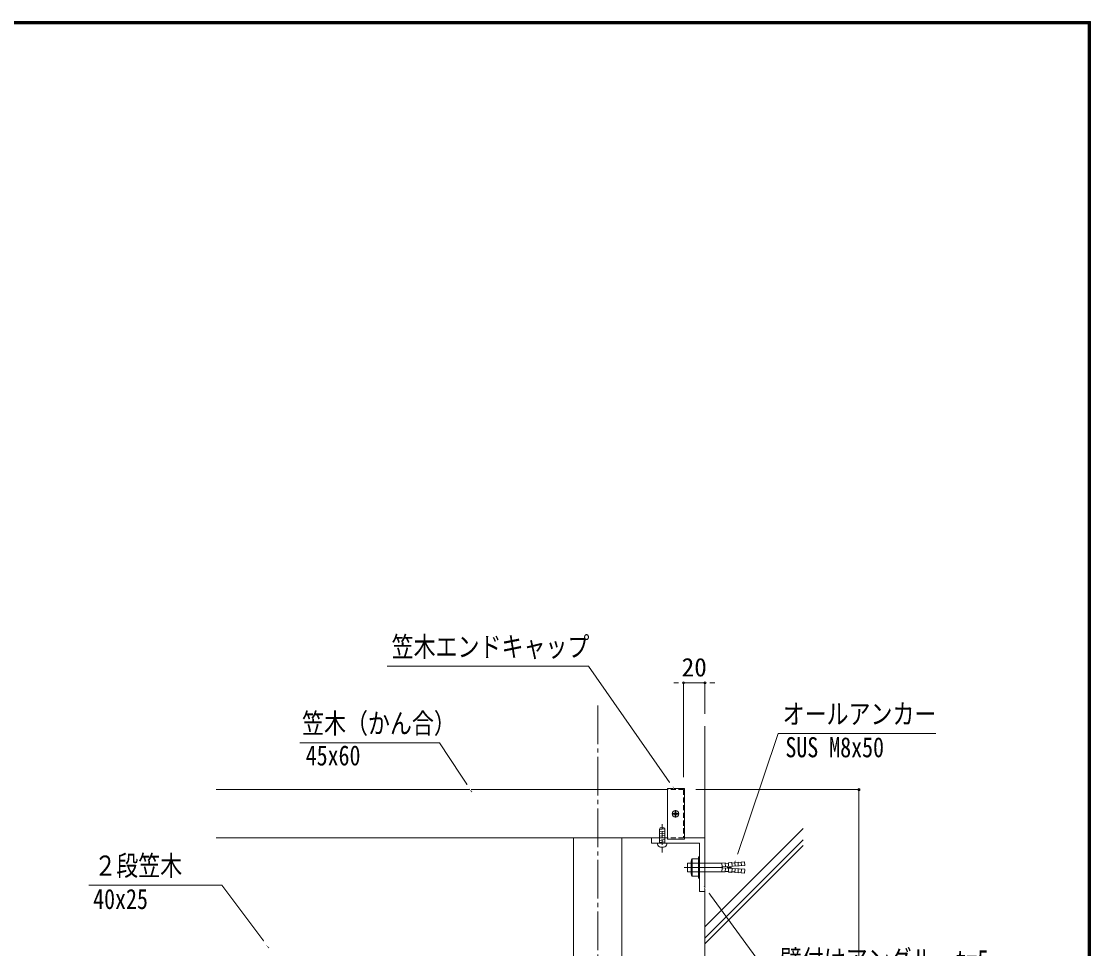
# Model space of a CAD drawing. Units: millimetres at full size; details may follow other scales. Extents: x -1603 to 1599, y -1129 to 1133.
# Drawn here: x 602 to 1599, y 269 to 1133 of the extents above; entities that cross this region are included whole.
import ezdxf
from ezdxf.enums import TextEntityAlignment as Align

# ---------------------------------------------------------------- set-up
doc = ezdxf.new("R2010")
doc.units = ezdxf.units.MM
doc.header["$LTSCALE"] = 4
doc.header["$PDMODE"] = 32
doc.header["$PDSIZE"] = 2
doc.linetypes.add('CHAIN2', pattern=[12, 9, -1, 1, -1])
doc.linetypes.add('DASHED1', pattern=[1.8, 1.2, -0.6])
for name, color, linetype, lineweight in [('0-0_0', 7, 'Continuous', 18), ('0-1_1手摺寸法', 3, 'Continuous', 18), ('0-4_2躯体線', 4, 'Continuous', 9), ('0-5_3中心線', 2, 'CHAIN2', 18), ('0-7_42ｱﾙﾐ部品', 6, 'Continuous', 18), ('0-8_51破線ｱﾙﾐ', 3, 'DASHED1', 18), ('0-9_6ﾊｯﾁﾝｸﾞ', 4, 'Continuous', 9), ('0-F_WAKU', 7, 'Continuous', 18)]:
    doc.layers.add(name, color=color, linetype=linetype, lineweight=lineweight)
doc.styles.add('ＭＳ ゴシック', font='')
doc.styles.get('ＭＳ ゴシック').set_extended_font_data('MS Gothic')

msp = doc.modelspace()

# ---------------------------------------------------------------- linework, layer by layer
at = {"layer": '0-0_0'}
for p, q in [((1204.69, 417.198), (783.861, 417.198)), ((1220.69, 418.198), (1204.69, 418.198)), ((1204.69, 418.198), (1204.69, 371.198)), ((1220.69, 418.198), (1220.69, 371.198)), ((1204.69, 372.198), (783.861, 372.198)), ((1117.19, 372.198), (1117.19, 99.672)), ((1162.19, 99.672), (1162.19, 372.198)), ((1220.69, 371.198), (1204.69, 371.198))]:
    msp.add_line(p, q, dxfattribs=at)
at = {"layer": '0-0_0', "linetype": 'DASHED1'}
for p, q in [((1219.69, 417.198), (1204.69, 417.198)), ((1219.69, 417.198), (1219.69, 372.198)), ((1219.69, 372.198), (1204.69, 372.198))]:
    msp.add_line(p, q, dxfattribs=at)
at = {"layer": '0-0_0'}
for points in [[(1211.127, 417.198), (1131.136, 532.258), (943.237, 532.258)], [(1267.501, 349.419), (1307.824, 469.585), (1454.994, 469.585)], [(1022.368, 415.283), (992.06, 460.905), (861.881, 460.905)], [(833.053, 269.898), (789.156, 328.26), (664.974, 328.26)], [(1238.782, 327.049), (1302.437, 240.394), (1524.681, 240.394)]]:
    msp.add_lwpolyline(points, dxfattribs=at)
at = {"layer": '0-1_1手摺寸法'}
for p, q in [((1215.09, 516.706), (1210.49, 516.706)), ((1219.69, 428.698), (1219.69, 516.706)), ((1219.69, 516.706), (1239.69, 516.706)), ((1239.69, 516.706), (1219.69, 516.706)), ((1239.69, 487.93), (1239.69, 516.706)), ((1244.29, 516.706), (1248.89, 516.706)), ((1231.19, 417.198), (1383.243, 417.198)), ((1383.243, 417.198), (1383.243, -682.802)), ((1383.243, -678.202), (1383.243, 412.598))]:
    msp.add_line(p, q, dxfattribs=at)
for p in [(1219.69, 516.706), (1239.69, 516.706), (1383.243, 417.198)]:
    msp.add_point(p, dxfattribs=at)
at = {"layer": '0-4_2躯体線'}
for p, q in [((1239.69, 476.43), (1239.69, -791.34)), ((1239.69, 289.402), (1331.279, 380.991)), ((1239.69, 278.794), (1331.279, 370.382)), ((1239.69, 273.5), (1331.279, 365.089))]:
    msp.add_line(p, q, dxfattribs=at)
at = {"layer": '0-5_3中心線'}
for p, q in [((1139.69, 495.698), (1139.69, -792.532)), ((1220.307, 344.698), (1267.105, 344.698))]:
    msp.add_line(p, q, dxfattribs=at)
at = {"layer": '0-7_42ｱﾙﾐ部品'}
for p, q in [((1204.69, 372.198), (1189.69, 372.198)), ((1189.69, 372.198), (1189.69, 367.198)), ((1239.69, 372.198), (1220.69, 372.198)), ((1239.69, 322.198), (1239.69, 372.198)), ((1234.69, 367.198), (1189.69, 367.198)), ((1234.69, 322.198), (1234.69, 367.198)), ((1226.705, 350.698), (1226.705, 338.698)), ((1227.705, 352.698), (1227.705, 336.698)), ((1227.705, 352.698), (1233.705, 352.698)), ((1233.705, 354.698), (1233.705, 334.698)), ((1233.705, 354.698), (1234.69, 354.698)), ((1234.69, 354.698), (1234.69, 334.698)), ((1261.511, 349.074), (1264.506, 349.246)), ((1261.511, 349.074), (1261.712, 345.594)), ((1261.845, 349.093), (1264.84, 349.266)), ((1264.84, 349.266), (1265.041, 345.784)), ((1267.501, 349.419), (1270.496, 349.592)), ((1267.501, 349.419), (1267.702, 345.939)), ((1270.496, 349.592), (1270.697, 346.112)), ((1270.525, 349.093), (1273.52, 349.266)), ((1273.491, 349.765), (1276.503, 349.939)), ((1273.491, 349.765), (1273.692, 346.285)), ((1276.702, 346.486), (1276.503, 349.939)), ((1223.507, 348.698), (1226.705, 348.698)), ((1223.507, 348.698), (1223.507, 340.698)), ((1223.507, 340.698), (1226.705, 340.698)), ((1227.705, 348.698), (1233.705, 348.698)), ((1227.705, 340.698), (1233.705, 340.698)), ((1234.69, 348.679), (1255.521, 348.728)), ((1234.69, 340.698), (1255.752, 340.698)), ((1255.25, 345.198), (1276.705, 346.444)), ((1255.25, 344.198), (1255.25, 345.198)), ((1255.25, 344.198), (1276.705, 342.952)), ((1255.521, 348.728), (1258.516, 348.901)), ((1255.722, 345.234), (1255.521, 348.728)), ((1255.722, 344.162), (1255.521, 340.668)), ((1255.521, 340.668), (1258.516, 340.495)), ((1258.516, 348.901), (1258.717, 345.421)), ((1258.516, 340.495), (1258.717, 343.976)), ((1258.545, 348.402), (1261.54, 348.575)), ((1258.545, 340.994), (1261.54, 340.822)), ((1258.879, 348.421), (1261.54, 348.575)), ((1258.879, 340.975), (1261.54, 340.822)), ((1261.511, 340.322), (1261.712, 343.803)), ((1261.511, 340.322), (1264.506, 340.15)), ((1261.845, 340.303), (1264.84, 340.13)), ((1264.84, 340.13), (1265.041, 343.612)), ((1264.869, 348.767), (1267.53, 348.92)), ((1264.869, 348.767), (1267.445, 348.915)), ((1264.869, 340.63), (1267.53, 340.476)), ((1264.869, 340.63), (1267.445, 340.481)), ((1267.501, 339.977), (1267.702, 343.457)), ((1267.501, 339.977), (1270.496, 339.804)), ((1270.496, 339.804), (1270.697, 343.284)), ((1270.525, 340.303), (1273.52, 340.13)), ((1273.491, 339.631), (1273.692, 343.112)), ((1273.491, 339.631), (1276.503, 339.458)), ((1276.702, 342.91), (1276.503, 339.458)), ((1227.705, 336.698), (1233.705, 336.698)), ((1233.705, 334.698), (1234.69, 334.698)), ((1234.69, 322.198), (1239.69, 322.198))]:
    msp.add_line(p, q, dxfattribs=at)
for centre, radius, start, end in [((1229.205, 350.698), 2.5, 126.87, 233.13), ((1235.205, 344.698), 8.5, 151.928, 208.072), ((1229.205, 338.698), 2.5, 126.87, 233.13)]:
    msp.add_arc(centre, radius, start, end, dxfattribs=at)
at = {"layer": '0-8_51破線ｱﾙﾐ'}
msp.add_line((1199.69, 358.637), (1199.69, 386), dxfattribs=at)
at = {"layer": '0-9_6ﾊｯﾁﾝｸﾞ'}
for p, q in [((1215.49, 394.698), (1208.89, 394.698)), ((1211.315, 395.073), (1209.786, 395.073)), ((1209.786, 394.323), (1209.786, 395.073)), ((1211.315, 394.323), (1209.786, 394.323)), ((1211.815, 397.102), (1211.815, 395.573)), ((1211.815, 397.102), (1212.565, 397.102)), ((1211.815, 392.294), (1211.815, 393.823)), ((1211.815, 392.294), (1212.565, 392.294)), ((1212.19, 391.398), (1212.19, 397.998)), ((1212.565, 397.102), (1212.565, 395.573)), ((1212.565, 392.294), (1212.565, 393.823)), ((1213.065, 395.073), (1214.594, 395.073)), ((1213.065, 394.323), (1214.594, 394.323)), ((1214.594, 394.323), (1214.594, 395.073)), ((1202.547, 380.667), (1196.833, 379.996)), ((1202.547, 380.667), (1196.833, 379.996)), ((1197.19, 380.055), (1197.782, 381.484)), ((1197.19, 367.198), (1197.19, 380.055)), ((1201.598, 381.484), (1197.782, 381.484)), ((1202.19, 380.055), (1201.598, 381.484)), ((1202.19, 367.198), (1202.19, 380.055)), ((1202.547, 378.653), (1196.833, 377.983)), ((1202.547, 378.653), (1196.833, 377.983)), ((1202.547, 376.639), (1196.833, 375.969)), ((1202.547, 376.639), (1196.833, 375.969)), ((1202.547, 374.626), (1196.833, 373.955)), ((1202.547, 374.626), (1196.833, 373.955)), ((1202.547, 372.612), (1196.833, 371.942)), ((1202.547, 372.612), (1196.833, 371.942)), ((1202.547, 370.598), (1196.833, 369.928)), ((1202.547, 370.598), (1196.833, 369.928)), ((1195.404, 366.484), (1195.404, 366.912)), ((1203.69, 367.198), (1195.69, 367.198)), ((1202.547, 368.716), (1196.833, 368.046)), ((1202.547, 368.716), (1196.833, 368.046)), ((1201.118, 363.627), (1198.262, 363.627)), ((1203.976, 366.484), (1203.976, 366.912))]:
    msp.add_line(p, q, dxfattribs=at)
msp.add_circle((1212.19, 394.698), 3, dxfattribs=at)
for centre, radius, start, end in [((1211.315, 395.573), 0.5, 270, 0), ((1211.315, 393.823), 0.5, 0, 90), ((1213.065, 395.573), 0.5, 180, 270), ((1213.065, 393.823), 0.5, 90, 180), ((1195.69, 366.912), 0.286, 90, 180), ((1198.262, 366.484), 2.857, 180, 270), ((1201.118, 366.484), 2.857, 270, 0), ((1203.69, 366.912), 0.286, 0, 90)]:
    msp.add_arc(centre, radius, start, end, dxfattribs=at)
at = {"layer": '0-F_WAKU'}
for p, q in [((1599.328, 1133.291), (-1603.072, 1133.291)), ((1598.728, 1132.691), (-1602.472, 1132.691)), ((1598.128, 1132.091), (-1601.872, 1132.091)), ((1597.528, 1131.491), (-1601.272, 1131.491)), ((1596.928, 1130.891), (-1600.672, 1130.891)), ((1596.928, -1126.709), (1596.928, 1130.891)), ((1597.528, -1127.309), (1597.528, 1131.491)), ((1598.128, -1127.909), (1598.128, 1132.091)), ((1598.728, -1128.509), (1598.728, 1132.691)), ((1599.328, -1129.109), (1599.328, 1133.291))]:
    msp.add_line(p, q, dxfattribs=at)

# ---------------------------------------------------------------- texts
at = {"layer": '0-0_0', "style": 'ＭＳ ゴシック', "width": 0.8}
for s, p in [('笠木エンドキャップ', (947.52, 535.401)), ('笠木（かん合）', (863.954, 464.048)), ('オールアンカー', (1312.107, 472.728)), ('SUS M8x50', (1314.71, 441.743)), ('45x60', (867.327, 434.116)), ('２段笠木 ', (670.211, 331.403)), ('40x25', (669.099, 300.282)), ('壁付けアングル\u3000t=5', (1309.46, 243.537))]:
    msp.add_text(s, height=18.77, dxfattribs=at).set_placement(p, align=Align.BOTTOM_LEFT)
at = {"layer": '0-1_1手摺寸法', "style": 'ＭＳ ゴシック'}
msp.add_text('20', height=17.27, dxfattribs=at).set_placement((1217.914, 517.525), align=Align.BOTTOM_LEFT)

# ---------------------------------------------------------------- next in the draw order: wipeouts: each hides what was drawn before it
for points in [[(1016.851, 421.077), (1019.165, 422.614), (1022.368, 415.283), (1022.368, 415.283)], [(1205.489, 422.874), (1207.77, 424.46), (1211.127, 417.198), (1211.127, 417.198)], [(1268.69, 357.33), (1271.324, 356.446), (1267.501, 349.419), (1267.501, 349.419)], [(1244.566, 321.522), (1242.327, 319.877), (1238.782, 327.049), (1238.782, 327.049)], [(827.207, 275.359), (829.428, 277.029), (833.053, 269.898), (833.053, 269.898)]]:
    msp.add_wipeout(points)

doc.saveas('drawing.dxf')
